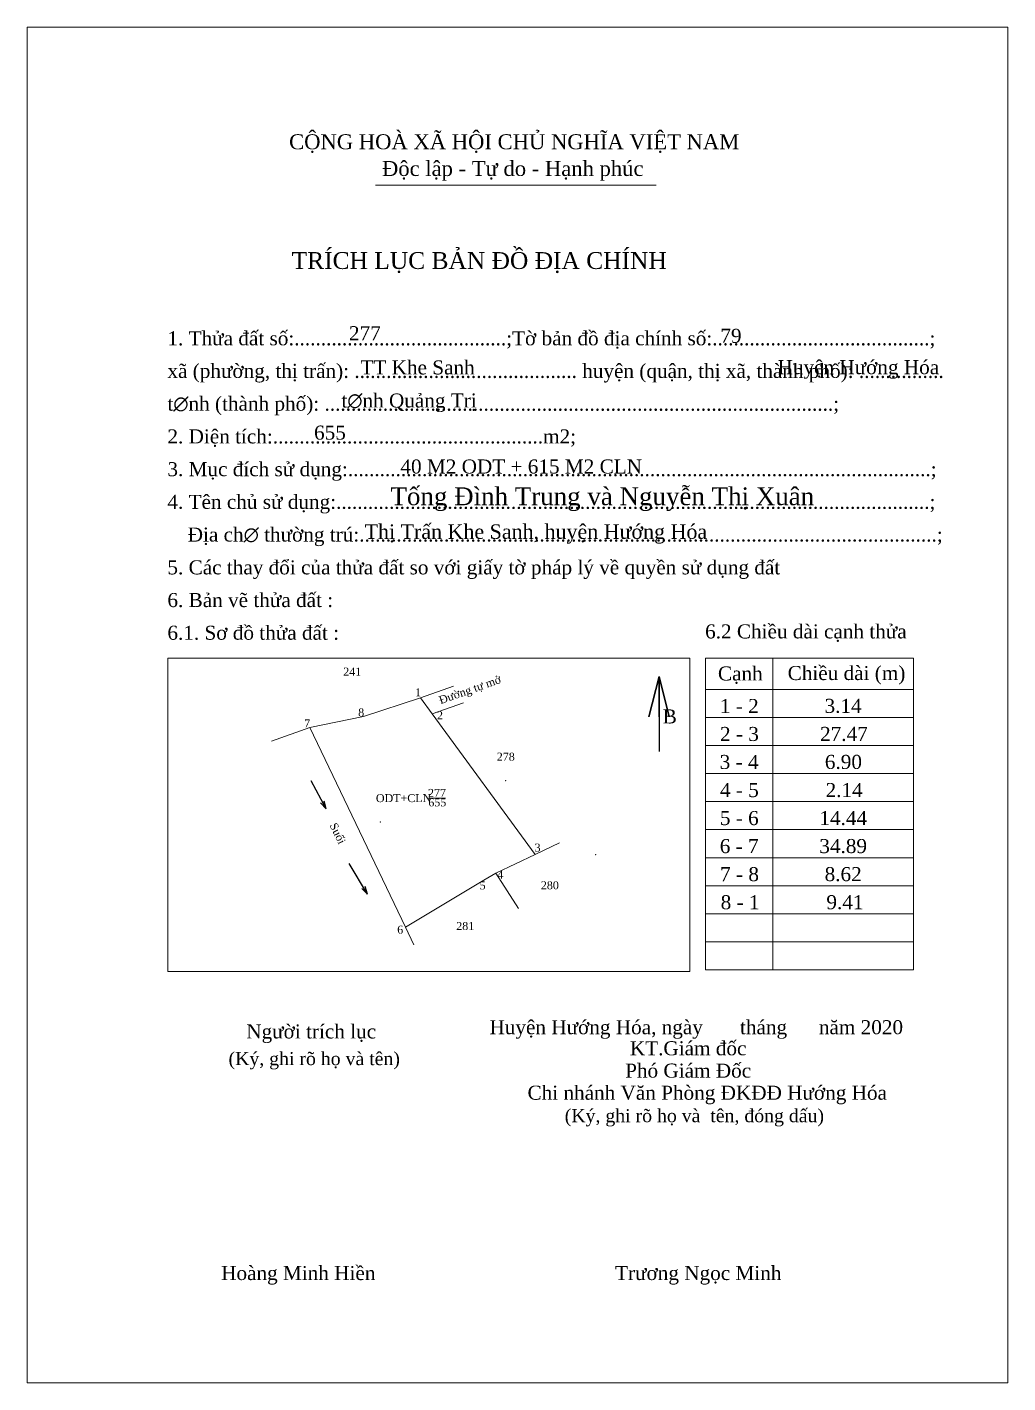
# Model space of a CAD drawing. Header units: metres. Extents: x 550731 to 551187, y 1838509 to 1839068.
# Drawn here: x 550731.4 to 550885.8, y 1838854 to 1839067.7 of the extents above; entities that cross this region are included whole.
import ezdxf
from ezdxf.enums import TextEntityAlignment as Align

# ---------------------------------------------------------------- set-up
doc = ezdxf.new("R2010")
doc.units = ezdxf.units.M
doc.header["$MEASUREMENT"] = 0
for name, color, linetype, lineweight in [('Level 1', 7, 'Continuous', 0), ('Level 10', 7, 'Continuous', 0), ('Level 13', 7, 'Continuous', 0), ('Level 18', 7, 'Continuous', 0), ('Level 2', 7, 'Continuous', 0), ('Level 30', 7, 'Continuous', 0), ('Level 4', 7, 'Continuous', 0), ('Level 63', 7, 'Continuous', 0)]:
    doc.layers.add(name, color=color, linetype=linetype, lineweight=lineweight)
doc.styles.add('Style-VHtime', font='VHtime.shx')
doc.styles.add('Style-VHtimeb', font='VHtimeb.shx')
doc.styles.add('Style-Vntime', font='Vntime.shx')
doc.styles.add('Style-Vntimeb', font='Vntimeb.shx')
doc.styles.add('Style-Vntimei I 0.00000', font='Vntimei.shx')
doc.dimstyles.get("Standard").update_dxf_attribs({"dimtxt": 0.18, "dimasz": 0.18, "dimexe": 0.18, "dimexo": 0.0625, "dimgap": 0.09, "dimtad": 0, "dimtih": 1, "dimtoh": 1, "dimdec": 4, "dimzin": 0, "dimdsep": 46, "dimtxsty": 'Standard', "dimcen": 0.09, "dimadec": 0, "dimazin": 0, "dimtfac": 1, "dimtdec": 4, "dimtofl": 0, "dimtmove": 0, "dimatfit": 3, "dimfxl": 1, "dimtolj": 1, "dimtzin": 0, "dimarcsym": 0})

# ---------------------------------------------------------------- blocks, each defined once
blk = doc.blocks.new('TerminatorOpen_0.5')
at = {"color": 0, "linetype": 'ByBlock', "lineweight": -2}
for q in [(-1, 0.25), (-1, 0), (-1, -0.25)]:
    blk.add_line((0, 0), q, dxfattribs=at)

msp = doc.modelspace()

# ---------------------------------------------------------------- linework, layer by layer
at = {"layer": 'Level 1', "color": 7, "linetype": 'Continuous', "lineweight": 0}
msp.add_line((550792.27, 1838923.05), (550790.94, 1838925.83), dxfattribs=at)
at = {"layer": 'Level 1', "color": 7, "linetype": 'Continuous', "lineweight": 0, "flags": 128}
msp.add_lwpolyline([(550793.3, 1838962), (550795.16, 1838959.47), (550811.4, 1838937.31), (550805.16, 1838934.37), (550803.32, 1838933.27), (550790.94, 1838925.83), (550775.92, 1838957.32), (550784.36, 1838959.06), (550793.3, 1838962)], close=True, dxfattribs=at)
at = {"layer": 'Level 13', "color": 7, "linetype": 'Continuous', "lineweight": 0}
for p in [(550806.74, 1838948.93), (550786.99, 1838942.41), (550820.9, 1838937.28)]:
    msp.add_point(p, dxfattribs=at)
at = {"layer": 'Level 18', "color": 7, "linetype": 'Continuous', "lineweight": 0}
for p, q in [((550795.16, 1838959.47), (550793.3, 1838962)), ((550795.16, 1838959.47), (550811.4, 1838937.31)), ((550775.92, 1838957.32), (550790.94, 1838925.83)), ((550811.4, 1838937.31), (550805.16, 1838934.37)), ((550790.94, 1838925.83), (550803.32, 1838933.27)), ((550803.32, 1838933.27), (550805.16, 1838934.37))]:
    msp.add_line(p, q, dxfattribs=at)
at = {"layer": 'Level 18', "color": 7, "linetype": 'Continuous', "lineweight": 0, "flags": 128}
for points in [[(550784.36, 1838959.06), (550793.3, 1838962)], [(550775.92, 1838957.32), (550784.36, 1838959.06)]]:
    msp.add_lwpolyline(points, dxfattribs=at)
at = {"layer": 'Level 2', "color": 7, "linetype": 'Continuous', "lineweight": 0, "flags": 128}
msp.add_lwpolyline([(550731.38, 1839067.65), (550885.82, 1839067.65), (550885.82, 1838854.04), (550731.38, 1838854.04), (550731.38, 1839067.65)], close=True, dxfattribs=at)
at = {"layer": 'Level 30', "color": 7, "linetype": 'Continuous', "lineweight": 0, "ltscale": 19161337.18854891}
msp.add_line((550786.25, 1839042.75), (550830.45, 1839042.75), dxfattribs=at)
at = {"layer": 'Level 30', "color": 7, "linetype": 'Continuous', "lineweight": 13}
for p, q in [((550848.79, 1838968.24), (550848.79, 1838919.11)), ((550838.18, 1838963.31), (550870.96, 1838963.31))]:
    msp.add_line(p, q, dxfattribs=at)
at = {"layer": 'Level 30', "color": 7, "linetype": 'Continuous', "lineweight": 0}
for p, q in [((550838.18, 1838958.89), (550870.96, 1838958.89)), ((550838.18, 1838954.47), (550870.96, 1838954.47)), ((550838.18, 1838950.05), (550870.96, 1838950.05)), ((550838.18, 1838945.63), (550870.96, 1838945.63)), ((550838.18, 1838941.21), (550870.96, 1838941.21)), ((550838.18, 1838936.79), (550870.96, 1838936.79)), ((550838.18, 1838932.37), (550870.96, 1838932.37)), ((550838.18, 1838927.95), (550870.96, 1838927.95)), ((550838.18, 1838923.53), (550870.96, 1838923.53))]:
    msp.add_line(p, q, dxfattribs=at)
at = {"layer": 'Level 30', "color": 7, "linetype": 'Continuous', "lineweight": 13, "flags": 128}
for points in [[(550753.53, 1838968.22), (550835.74, 1838968.22), (550835.74, 1838918.86), (550753.53, 1838918.86), (550753.53, 1838968.22)], [(550838.18, 1838968.24), (550870.96, 1838968.24), (550870.96, 1838919.11), (550838.18, 1838919.11), (550838.18, 1838968.24)]]:
    msp.add_lwpolyline(points, close=True, dxfattribs=at)
at = {"layer": 'Level 4', "color": 7, "linetype": 'Continuous', "lineweight": 0}
for p, q in [((550811.4, 1838937.31), (550815.21, 1838939.11)), ((550805.16, 1838934.37), (550808.77, 1838928.78))]:
    msp.add_line(p, q, dxfattribs=at)
at = {"layer": 'Level 4', "color": 7, "linetype": 'Continuous', "lineweight": 0, "flags": 128}
for points in [[(550793.3, 1838962), (550798.54, 1838963.84)], [(550795.16, 1838959.47), (550800.1, 1838961.21)], [(550769.88, 1838955.15), (550775.92, 1838957.32)]]:
    msp.add_lwpolyline(points, dxfattribs=at)
at = {"layer": 'Level 63', "color": 7, "linetype": 'Continuous', "lineweight": 0}
msp.add_line((550794.58, 1838946.17), (550797.24, 1838946.17), dxfattribs=at)

# ---------------------------------------------------------------- block references
at = {"layer": 'Level 30', "color": 7, "linetype": 'Continuous', "lineweight": 30, "xscale": 6.36, "yscale": 6.36, "zscale": 6.36, "rotation": 90.09396333585312}
msp.add_blockref('TerminatorOpen_0.5', (550830.88, 1838965.34), dxfattribs=at)

# ---------------------------------------------------------------- texts
at = {"layer": 'Level 1', "color": 7, "linetype": 'Continuous', "lineweight": 0, "style": 'Style-Vntime'}
for s, p in [('ODT+CLN', (550790.66, 1838946.8)), ('277', (550795.92, 1838947.63)), ('655', (550795.97, 1838946.13))]:
    msp.add_text(s, height=1.25, dxfattribs=at).set_placement(p, align=Align.TOP_CENTER)
at = {"layer": 'Level 10', "color": 7, "linetype": 'Continuous', "lineweight": 0, "style": 'Style-Vntime'}
for s, height, p in [('277', 2.21, (550782.06, 1839018.32)), ('79', 2.21, (550840.54, 1839017.91)), ('TT Khe Sanh', 2.21, (550783.87, 1839012.93)), ('HuyÖn H\xadíng Hãa', 2.2097, (550849.55, 1839012.97)), ('t∅nh Qu¶ng TrÞ', 2.2097, (550780.87, 1839007.72))]:
    msp.add_text(s, height=height, dxfattribs=at).set_placement(p)
at = {"layer": 'Level 10', "color": 7, "linetype": 'Continuous', "lineweight": 0}
for s, height, style, p in [('655', 2.21, 'Style-Vntime', (550776.56, 1839004.87)), ('40 m2 ODT + 615 m2 CLN', 2.21, 'Style-VHtime', (550790.16, 1838999.53)), ('Tèng §×nh Trung vµ NguyÔn ThÞ Xu©n', 2.81, 'Style-Vntime', (550788.6, 1838995.14)), ('ThÞ TrÊn Khe Sanh, huyÖn H\xadíng Hãa', 2.29, 'Style-Vntime', (550784.52, 1838989.31))]:
    msp.add_text(s, height=height, dxfattribs=dict(at, style=style)).set_placement(p, align=Align.TOP_LEFT)
at = {"layer": 'Level 10', "color": 7, "linetype": 'Continuous', "lineweight": 0, "style": 'Style-Vntime'}
for s, height, p in [('HuyÖn H\xadíng Hãa, ngµy       th¸ng      n¨m 2020', 2.2097, (550836.75, 1838911.19)), ('Hoµng Minh HiÒn', 2.21, (550774.08, 1838872.46)), ('Tr\xad¬ng Ngäc Minh', 2.2097, (550837.06, 1838872.46))]:
    msp.add_text(s, height=height, dxfattribs=at).set_placement(p, align=Align.TOP_CENTER)
at = {"layer": 'Level 10', "color": 7, "linetype": 'Continuous', "lineweight": 0, "char_height": 2.21, "attachment_point": 5, "line_spacing_factor": 0.6}
for s, insert, style in [('1 - 2', (550843.52, 1838960.69), 'Style-VHtime'), ('3.14', (550859.87, 1838960.69), 'Style-Vntime'), ('2 - 3', (550843.55, 1838956.27), 'Style-VHtime'), ('27.47', (550860, 1838956.27), 'Style-Vntime'), ('3 - 4', (550843.5, 1838951.86), 'Style-VHtime'), ('6.90', (550859.92, 1838951.86), 'Style-Vntime'), ('4 - 5', (550843.53, 1838947.43), 'Style-VHtime'), ('2.14', (550860.03, 1838947.43), 'Style-Vntime'), ('5 - 6', (550843.52, 1838943.02), 'Style-VHtime'), ('14.44', (550859.89, 1838943.02), 'Style-Vntime'), ('6 - 7', (550843.51, 1838938.6), 'Style-VHtime'), ('34.89', (550859.88, 1838938.6), 'Style-Vntime'), ('7 - 8', (550843.56, 1838934.18), 'Style-VHtime'), ('8.62', (550859.88, 1838934.18), 'Style-Vntime'), ('8 - 1', (550843.65, 1838929.76), 'Style-VHtime'), ('9.41', (550860.16, 1838929.76), 'Style-Vntime')]:
    msp.add_mtext(s, dxfattribs=dict(at, insert=insert, style=style))
at = {"layer": 'Level 30', "color": 7, "linetype": 'Continuous', "lineweight": 0}
for s, height, style, p in [('CéNG HOµ X· HéI CHñ NGHÜA VIÖT NAM', 2.357, 'Style-VHtimeb', (550772.63, 1839048.41)), ('§éc lËp - Tù do - H¹nh phóc', 2.357, 'Style-Vntimeb', (550787.26, 1839044.2)), ('TRÝCH LôC B¶N ®å ®ÞA CHÝNH', 2.6516, 'Style-VHtimeb', (550773.03, 1839029.55)), ('1. Thöa ®Êt sè:........................................;Tê b¶n ®å ®Þa chÝnh sè:.........................................;', 2.20968, 'Style-Vntime', (550753.47, 1839017.52)), ('x· (ph\xadêng, thÞ trÊn): .......................................... huyÖn (quËn, thÞ x·, thµnh phè): ................', 2.20998, 'Style-Vntime', (550753.47, 1839012.38)), ('t∅nh (thµnh phè): ................................................................................................;', 2.20998, 'Style-Vntime', (550753.47, 1839007.22)), ('2. DiÖn tÝch:...................................................m2;', 2.21, 'Style-Vntime', (550753.47, 1839002.06)), ('3. Môc ®Ých sö dông:..............................................................................................................;', 2.20968, 'Style-Vntime', (550753.47, 1838996.9)), ('4. Tªn chñ sö dông:................................................................................................................;', 2.20968, 'Style-Vntime', (550753.47, 1838991.75)), ('§Þa ch∅ th\xadêng tró:.............................................................................................................;', 2.20968, 'Style-Vntime', (550756.67, 1838986.6)), ('5. C¸c thay ®æi cña thöa ®Êt so víi giÊy tê ph¸p lý vÒ quyÒn sö dông ®Êt', 2.2097, 'Style-Vntime', (550753.47, 1838981.43)), ('6. B¶n vÏ thöa ®Êt :', 2.2097, 'Style-Vntime', (550753.47, 1838976.28)), ('6.1. S¬ ®å thöa ®Êt :', 2.2097, 'Style-Vntime', (550753.47, 1838971.13)), ('6.2 ChiÒu dµi c¹nh thöa', 2.2097, 'Style-Vntime', (550838.14, 1838971.34)), ('C¹nh', 2.21, 'Style-Vntime', (550840.16, 1838964.71)), ('ChiÒu dµi (m)', 2.2097, 'Style-Vntime', (550851.14, 1838964.78)), ('B', 2.21, 'Style-VHtimeb', (550831.47, 1838957.94))]:
    msp.add_text(s, height=height, dxfattribs=dict(at, style=style)).set_placement(p)
for s, height, style, p in [('Ng\xadêi trÝch lôc', 2.2097, 'Style-Vntimeb', (550776.11, 1838910.52)), ('KT.Gi¸m ®èc', 2.2097, 'Style-Vntimeb', (550835.47, 1838907.87)), ('(Ký, ghi râ hä vµ tªn)', 2.0623, 'Style-Vntimei I 0.00000', (550776.59, 1838906.17)), ('Phã Gi¸m §èc', 2.2097, 'Style-Vntimeb', (550835.47, 1838904.35)), ('Chi nh¸nh V¨n Phßng §K§§ H\xadíng Hãa', 2.2097, 'Style-Vntimeb', (550838.48, 1838900.87)), ('(Ký, ghi râ hä vµ  tªn, ®ãng dÊu)', 2.0623, 'Style-Vntimei I 0.00000', (550836.45, 1838897.18))]:
    msp.add_text(s, height=height, dxfattribs=dict(at, style=style)).set_placement(p, align=Align.TOP_CENTER)
at = {"layer": 'Level 4', "color": 7, "linetype": 'Continuous', "lineweight": 0, "style": 'Style-Vntime'}
for s, p in [('241', (550782.57, 1838966.73)), ('278', (550806.75, 1838953.33)), ('280', (550813.69, 1838933.07)), ('281', (550800.37, 1838926.65))]:
    msp.add_text(s, height=1.25, dxfattribs=at).set_placement(p, align=Align.TOP_CENTER)
for s, rotation, p in [('§\xadêng tù më', 19.4036, (550801.32, 1838962.67)), ('Suèi', 295.5001, (550779.73, 1838940.35))]:
    msp.add_text(s, height=1.25, rotation=rotation, dxfattribs=at).set_placement(p, align=Align.CENTER)
for s, p in [(' 1', (550793.42, 1838962.23)), (' 7', (550775.95, 1838957.32)), (' 8', (550784.46, 1838959.06)), (' 2', (550796.87, 1838958.61)), (' 3', (550812.23, 1838937.75)), (' 5', (550803.58, 1838931.8)), (' 4', (550806.37, 1838933.5)), (' 6', (550790.6, 1838924.83))]:
    msp.add_text(s, height=1.25, dxfattribs=at).set_placement(p, align=Align.RIGHT)

# ---------------------------------------------------------------- leaders
at = {"layer": 'Level 30', "color": 7, "linetype": 'Continuous', "lineweight": 30}
msp.add_leader([(550830.88, 1838965.34), (550830.89, 1838953.52)], dimstyle='Standard', override={"dimtxt": 6.36, "dimasz": 6.36, "dimgap": 0, "dimtad": 1, "dimtxsty": 'Style-Vntime', "dimldrblk": 'TerminatorOpen_0.5'}, dxfattribs=at)
at = {"layer": 'Level 4', "color": 7, "linetype": 'Continuous', "lineweight": 0}
for points in [[(550778.45, 1838944.47), (550776.13, 1838948.9)], [(550784.98, 1838931.02), (550782.1, 1838935.89)]]:
    msp.add_leader(points, dimstyle='Standard', override={"dimtxt": 1.25, "dimasz": 1.25, "dimgap": 0, "dimtxsty": 'Style-Vntime', "dimldrblk": 'TerminatorOpen_0.5'}, dxfattribs=at)

doc.saveas('drawing.dxf')
